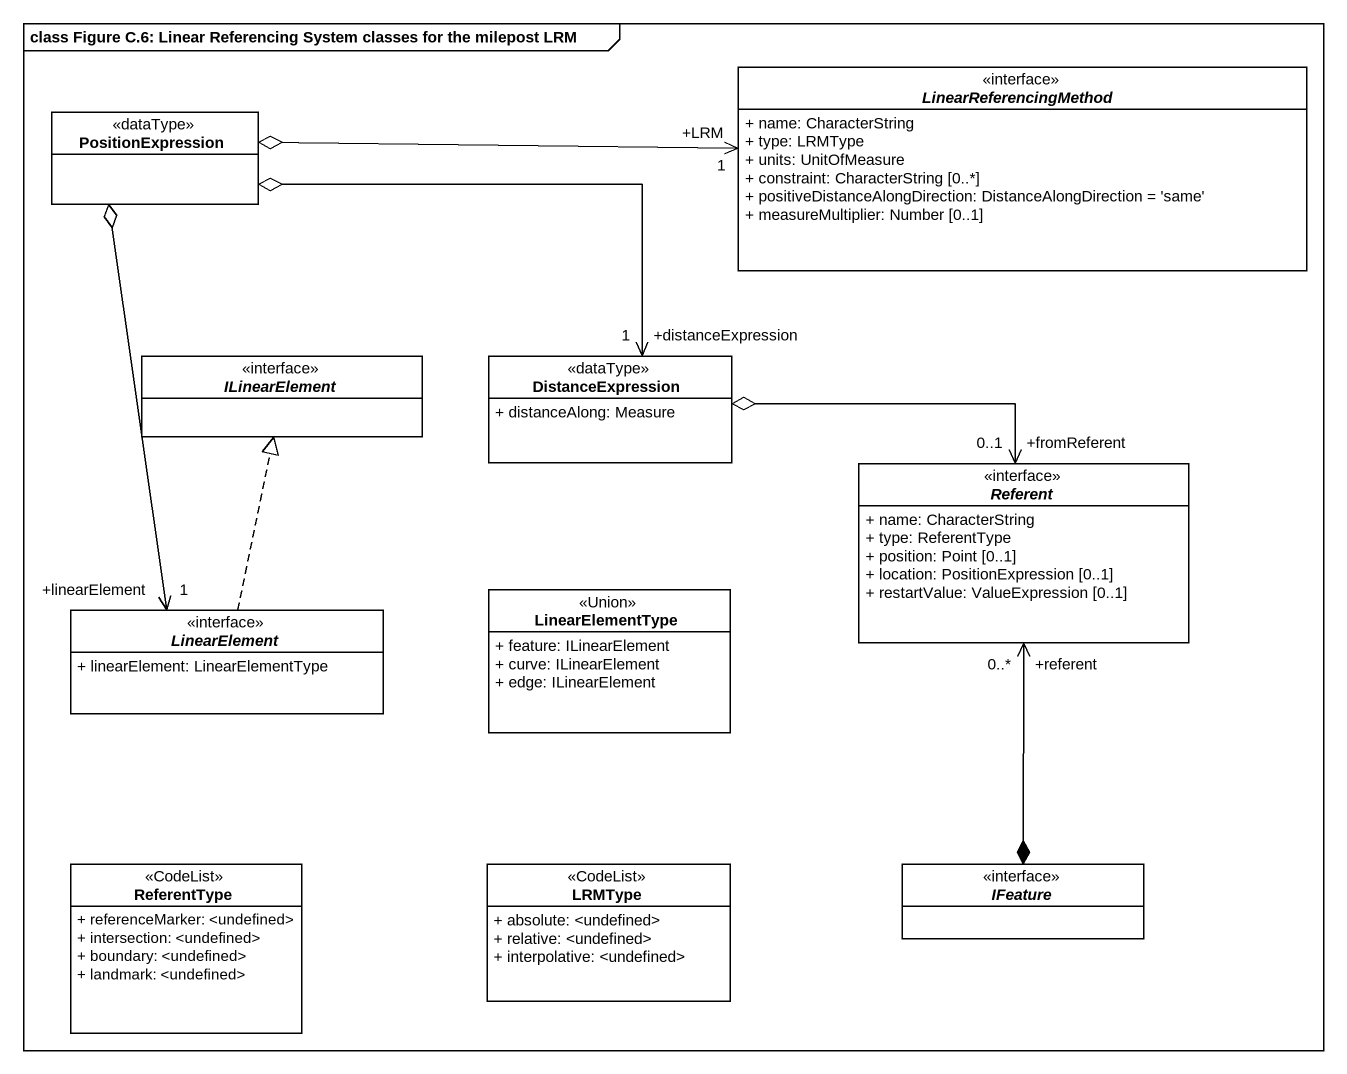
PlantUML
@startuml
mainframe class Figure C.6: Linear Referencing System classes for the milepost LRM
hide circle
hide empty members
skinparam classAttributeIconSize 0
interface LinearReferencingMethod {
  + name: CharacterString
  + type: LRMType
  + units: UnitOfMeasure
  + constraint: CharacterString [0..*]
  + positiveDistanceAlongDirection: DistanceAlongDirection = 'same'
  + measureMultiplier: Number [0..1]
}
class PositionExpression <<dataType>>
interface ILinearElement
class DistanceExpression <<dataType>> {
  + distanceAlong: Measure
}
interface Referent {
  + name: CharacterString
  + type: ReferentType
  + position: Point [0..1]
  + location: PositionExpression [0..1]
  + restartValue: ValueExpression [0..1]
}
interface LinearElement {
  + linearElement: LinearElementType
}
class LinearElementType <<Union>> {
  + feature: ILinearElement
  + curve: ILinearElement
  + edge: ILinearElement
}
class ReferentType <<CodeList>> {
  + referenceMarker: <undefined>
  + intersection: <undefined>
  + boundary: <undefined>
  + landmark: <undefined>
}
class LRMType <<CodeList>> {
  + absolute: <undefined>
  + relative: <undefined>
  + interpolative: <undefined>
}
interface IFeature
LinearReferencingMethod "+LRM\n1" <-left-o PositionExpression
PositionExpression o--> "+linearElement\n1" LinearElement
DistanceExpression "+distanceExpression\n1" <-left-o PositionExpression
DistanceExpression o-right-> "+fromReferent\n0..1" Referent
LinearElement .up.|> ILinearElement
IFeature *-up-> "+referent\n0..*" Referent
@enduml
